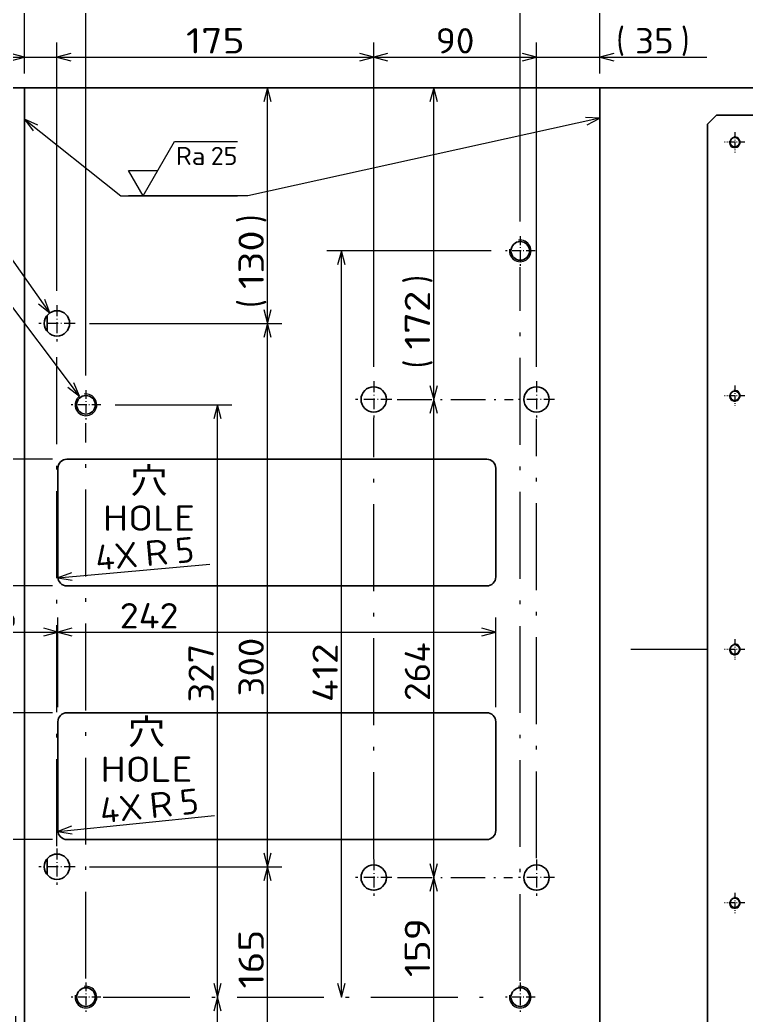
# Model space of a CAD drawing. Extents: x 0 to 1254, y -12 to 833.
# Drawn here: x 192 to 292.3, y 518.2 to 655.6 of the extents above; entities that cross this region are included whole.
import ezdxf
from ezdxf.enums import TextEntityAlignment as Align

# ---------------------------------------------------------------- set-up
doc = ezdxf.new("R2010")
doc.units = 0
doc.linetypes.add('DASHDOT', pattern=[18.5, 12, -3, 0.5, -3])
doc.layers.get('0').update_dxf_attribs({"lineweight": 13})
doc.styles.add('GDT', font='gdt.shx')
doc.styles.get("Standard").update_dxf_attribs({"font": 'isocp.shx'})
doc.dimstyles.get("Standard").update_dxf_attribs({"dimtxt": 2.5, "dimasz": 2.5, "dimexe": 1.25, "dimexo": 0.625, "dimtad": 1, "dimcen": 2.5, "dimadec": 0, "dimazin": 0, "dimtfac": 1, "dimtmove": 0, "dimatfit": 0, "dimfxl": 1, "dimarcsym": 0})

# ---------------------------------------------------------------- blocks, each defined once
blk = doc.blocks.new('*D78')
at = {"color": 7, "lineweight": 13}
for p, q in [((257.054848, 623.696626), (234.384613, 623.696626)), ((236.384613, 520.696626), (236.384613, 623.696626))]:
    blk.add_line(p, q, dxfattribs=at)
for points in [[(236.902252, 621.764775), (236.384613, 623.696626), (235.866974, 621.764775)], [(235.866974, 522.628476), (236.384613, 520.696626), (236.902252, 522.628476)]]:
    blk.add_lwpolyline(points, dxfattribs=at)
at = {"color": 7, "lineweight": 13, "width": 0.854609}
blk.add_text('412', height=3.5, rotation=90, dxfattribs=at).set_placement((235.884613, 561.405695), (235.884613, 569.524481), align=Align.FIT)
blk = doc.blocks.new('*D79')
at = {"color": 214, "lineweight": 13}
for p, q in [((163.100159, 652.758119), (139.784821, 652.758119)), ((200.188416, 603.643666), (163.100159, 652.758119))]:
    blk.add_line(p, q, dxfattribs=at)
blk.add_lwpolyline([(198.611145, 604.873395), (200.188416, 603.643666), (199.437332, 605.497277)], dxfattribs=at)
blk.add_arc((201.092346, 602.446626), 1.5, 127.057884, 203.452269, dxfattribs=at)
for s, width, p, p2 in [('4X', 0.953544, (141.784821, 653.258119), (147.665009, 653.258119)), ('M12', 0.921945, (148.665024, 653.258119), (158.038132, 653.258119))]:
    blk.add_text(s, height=3.5, dxfattribs=dict(at, width=width)).set_placement(p, p2, align=Align.FIT)
at = {"color": 214, "lineweight": 13, "style": 'GDT', "width": 0.52601}
blk.add_text('x', height=3.5, dxfattribs=at).set_placement((159.038147, 653.258119), (160.879181, 653.258119), align=Align.FIT)
blk = doc.blocks.new('*D91')
at = {"color": 7, "lineweight": 13}
blk.add_line((197.223709, 543.57072), (218.869171, 545.762107), dxfattribs=at)
blk.add_lwpolyline([(199.093597, 544.280311), (197.223709, 543.57072), (199.197876, 543.2503)], dxfattribs=at)
for s, rotation, width, p, p2 in [('5', 5.780954, 0.913972, (214.252563, 545.797276), (216.828979, 546.058114)), ('4X', 5.780924, 0.953549, (203.191895, 544.677495), (209.042206, 545.26978)), ('R', 5.780937, 1.078994, (210.037125, 545.370505), (213.257645, 545.696551))]:
    blk.add_text(s, height=3.5, rotation=rotation, dxfattribs=dict(at, width=width)).set_placement(p, p2, align=Align.FIT)
blk = doc.blocks.new('*D92')
at = {"color": 7, "lineweight": 13}
blk.add_line((197.222229, 578.586259), (218.226013, 580.448034), dxfattribs=at)
blk.add_lwpolyline([(199.10083, 579.272446), (197.222229, 578.586259), (199.192245, 578.241213)], dxfattribs=at)
for s, rotation, width, p, p2 in [('R', 5.06544, 1.079002, (209.38974, 580.166749), (212.614105, 580.452556)), ('5', 5.065488, 0.91397, (213.610199, 580.540849), (216.189667, 580.769494)), ('4X', 5.065463, 0.953547, (202.536423, 579.559269), (208.393661, 580.078455))]:
    blk.add_text(s, height=3.5, rotation=rotation, dxfattribs=dict(at, width=width)).set_placement(p, p2, align=Align.FIT)
blk = doc.blocks.new('*D93')
at = {"color": 7, "lineweight": 13}
for p, q in [((162.787949, 662.530961), (140.445969, 662.530961)), ((196.086426, 615.128621), (162.787949, 662.530961))]:
    blk.add_line(p, q, dxfattribs=at)
blk.add_lwpolyline([(194.552383, 616.411878), (196.086426, 615.128621), (195.399536, 617.00697)], dxfattribs=at)
for s, width, p, p2 in [('6X', 0.953544, (142.445984, 663.030961), (148.326172, 663.030961)), ('14', 0.845398, (153.473724, 663.030961), (158.827911, 663.030961))]:
    blk.add_text(s, height=3.5, dxfattribs=dict(at, width=width)).set_placement(p, p2, align=Align.FIT)
blk.add_text('%%c', height=3.5, dxfattribs=at).set_placement((149.326172, 663.030961))
at = {"color": 7, "lineweight": 13, "style": 'GDT', "width": 0.52601}
blk.add_text('x', height=3.5, dxfattribs=at).set_placement((159.827927, 663.030961), (161.668961, 663.030961), align=Align.FIT)
blk = doc.blocks.new('*D104')
at = {"color": 7, "lineweight": 13}
for p, q in [((183.217346, 537.941327), (183.217346, 336.696626)), ((528.217346, 537.946626), (528.217346, 336.696626)), ((183.217346, 338.696626), (528.217346, 338.696626))]:
    blk.add_line(p, q, dxfattribs=at)
for points in [[(185.1492, 339.214265), (183.217346, 338.696626), (185.1492, 338.178987)], [(526.285492, 338.178987), (528.217346, 338.696626), (526.285492, 339.214265)]]:
    blk.add_lwpolyline(points, dxfattribs=at)
at = {"color": 7, "lineweight": 13, "width": 0.848056}
blk.add_text('1380', height=3.5, dxfattribs=at).set_placement((350.275656, 339.196626), (361.159037, 339.196626), align=Align.FIT)
blk = doc.blocks.new('*D106')
at = {"color": 7, "lineweight": 13}
for p, q in [((530.217346, 646.196626), (647.717346, 646.196626)), ((645.717346, 497.446626), (645.717346, 646.196626)), ((194.592346, 497.446626), (647.717346, 497.446626))]:
    blk.add_line(p, q, dxfattribs=at)
for points in [[(646.234985, 644.264771), (645.717346, 646.196626), (645.199707, 644.264771)], [(645.199707, 499.37848), (645.717346, 497.446626), (646.234985, 499.37848)]]:
    blk.add_lwpolyline(points, dxfattribs=at)
at = {"color": 7, "lineweight": 13, "width": 0.854609}
blk.add_text('595', height=3.5, rotation=90, dxfattribs=at).set_placement((645.217346, 567.762233), (645.217346, 575.881019), align=Align.FIT)
blk = doc.blocks.new('*D109')
at = {"color": 7, "lineweight": 13}
for p, q in [((555.217346, 534.946626), (627.717346, 534.946626)), ((625.717346, 497.446626), (625.717346, 534.946626)), ((194.592346, 497.446626), (627.717346, 497.446626))]:
    blk.add_line(p, q, dxfattribs=at)
for points in [[(626.234985, 533.014775), (625.717346, 534.946626), (625.199707, 533.014775)], [(625.199707, 499.37848), (625.717346, 497.446626), (626.234985, 499.37848)]]:
    blk.add_lwpolyline(points, dxfattribs=at)
at = {"color": 7, "lineweight": 13, "width": 0.854609}
blk.add_text('150', height=3.5, rotation=90, dxfattribs=at).set_placement((625.217346, 516.979119), (625.217346, 525.097909), align=Align.FIT)
blk = doc.blocks.new('*D117')
at = {"color": 7, "lineweight": 13}
for p, q in [((183.217346, 537.941327), (183.217346, 346.696626)), ((192.592346, 495.446626), (192.592346, 346.696626)), ((183.217346, 348.696626), (192.592346, 348.696626))]:
    blk.add_line(p, q, dxfattribs=at)
for points in [[(185.1492, 349.214265), (183.217346, 348.696626), (185.1492, 348.178987)], [(190.660492, 348.178987), (192.592346, 348.696626), (190.660492, 349.214265)]]:
    blk.add_lwpolyline(points, dxfattribs=at)
at = {"color": 7, "lineweight": 13, "width": 0.836937}
blk.add_text('37.5', height=3.5, dxfattribs=at).set_placement((183.232452, 349.196626), (192.578247, 349.196626), align=Align.FIT)
blk = doc.blocks.new('*D127')
at = {"color": 7, "lineweight": 13}
for p, q in [((196.467346, 542.446626), (93.717346, 542.446626)), ((95.717346, 497.446626), (95.717346, 542.446626)), ((156.217346, 497.446626), (93.717346, 497.446626))]:
    blk.add_line(p, q, dxfattribs=at)
for points in [[(96.234985, 540.514773), (95.717346, 542.446626), (95.199707, 540.514773)], [(95.199707, 499.37848), (95.717346, 497.446626), (96.234985, 499.37848)]]:
    blk.add_lwpolyline(points, dxfattribs=at)
at = {"color": 7, "lineweight": 13, "width": 0.854609}
blk.add_text('180', height=3.5, rotation=90, dxfattribs=at).set_placement((95.217346, 514.82467), (95.217346, 522.94346), align=Align.FIT)
blk = doc.blocks.new('*D128')
at = {"color": 7, "lineweight": 13}
for p, q in [((196.467346, 559.946626), (93.717346, 559.946626)), ((95.717346, 542.446626), (95.717346, 559.946626)), ((196.467346, 542.446626), (93.717346, 542.446626))]:
    blk.add_line(p, q, dxfattribs=at)
for points in [[(96.234985, 558.014774), (95.717346, 559.946626), (95.199707, 558.014774)], [(95.199707, 544.378478), (95.717346, 542.446626), (96.234985, 544.378478)]]:
    blk.add_lwpolyline(points, dxfattribs=at)
at = {"color": 7, "lineweight": 13, "width": 0.868247}
blk.add_text('70', height=3.5, rotation=90, dxfattribs=at).set_placement((95.217346, 548.51953), (95.217346, 553.873721), align=Align.FIT)
blk = doc.blocks.new('*D129')
at = {"color": 7, "lineweight": 13}
for p, q in [((196.467346, 577.446626), (93.717346, 577.446626)), ((95.717346, 559.946626), (95.717346, 577.446626)), ((196.467346, 559.946626), (93.717346, 559.946626))]:
    blk.add_line(p, q, dxfattribs=at)
for points in [[(96.234985, 575.514774), (95.717346, 577.446626), (95.199707, 575.514774)], [(95.199707, 561.878478), (95.717346, 559.946626), (96.234985, 561.878478)]]:
    blk.add_lwpolyline(points, dxfattribs=at)
at = {"color": 7, "lineweight": 13, "width": 0.868247}
blk.add_text('70', height=3.5, rotation=90, dxfattribs=at).set_placement((95.217346, 566.01953), (95.217346, 571.373721), align=Align.FIT)
blk = doc.blocks.new('*D130')
at = {"color": 7, "lineweight": 13}
for p, q in [((196.467346, 594.946626), (93.717346, 594.946626)), ((95.717346, 577.446626), (95.717346, 594.946626)), ((196.467346, 577.446626), (93.717346, 577.446626))]:
    blk.add_line(p, q, dxfattribs=at)
for points in [[(96.234985, 593.014773), (95.717346, 594.946626), (95.199707, 593.014773)], [(95.199707, 579.378477), (95.717346, 577.446626), (96.234985, 579.378477)]]:
    blk.add_lwpolyline(points, dxfattribs=at)
at = {"color": 7, "lineweight": 13, "width": 0.868247}
blk.add_text('70', height=3.5, rotation=90, dxfattribs=at).set_placement((95.217346, 583.51953), (95.217346, 588.873721), align=Align.FIT)
blk = doc.blocks.new('*D131')
at = {"color": 7, "lineweight": 13}
for p, q in [((181.217346, 646.196626), (93.717346, 646.196626)), ((95.717346, 594.946626), (95.717346, 646.196626)), ((196.467346, 594.946626), (93.717346, 594.946626))]:
    blk.add_line(p, q, dxfattribs=at)
for points in [[(96.234985, 644.264771), (95.717346, 646.196626), (95.199707, 644.264771)], [(95.199707, 596.878478), (95.717346, 594.946626), (96.234985, 596.878478)]]:
    blk.add_lwpolyline(points, dxfattribs=at)
for s, p in [(')', (95.217346, 624.709207)), ('(', (95.217346, 613.012383))]:
    blk.add_text(s, height=3.5, rotation=90.000003, dxfattribs=at).set_placement(p)
at = {"color": 7, "lineweight": 13, "width": 0.854609}
blk.add_text('205', height=3.5, rotation=90, dxfattribs=at).set_placement((95.217346, 615.590417), (95.217346, 623.709207), align=Align.FIT)
blk = doc.blocks.new('*D132')
at = {"color": 7, "lineweight": 13}
for p, q in [((514.967346, 542.446626), (617.717346, 542.446626)), ((615.717346, 497.446626), (615.717346, 542.446626)), ((194.592346, 497.446626), (617.717346, 497.446626))]:
    blk.add_line(p, q, dxfattribs=at)
for points in [[(616.234985, 540.514773), (615.717346, 542.446626), (615.199707, 540.514773)], [(615.199707, 499.37848), (615.717346, 497.446626), (616.234985, 499.37848)]]:
    blk.add_lwpolyline(points, dxfattribs=at)
at = {"color": 7, "lineweight": 13, "width": 0.854609}
blk.add_text('180', height=3.5, rotation=90, dxfattribs=at).set_placement((615.217346, 516.465112), (615.217346, 524.583901), align=Align.FIT)
blk = doc.blocks.new('*D137')
at = {"color": 7, "lineweight": 13}
for p, q in [((197.217346, 560.696626), (197.217346, 573.090149)), ((183.217346, 571.090149), (197.217346, 571.090149))]:
    blk.add_line(p, q, dxfattribs=at)
for points in [[(185.1492, 571.607787), (183.217346, 571.090149), (185.1492, 570.572511)], [(195.285492, 570.572511), (197.217346, 571.090149), (195.285492, 571.607787)]]:
    blk.add_lwpolyline(points, dxfattribs=at)
at = {"color": 7, "lineweight": 13, "width": 0.868247}
blk.add_text('56', height=3.5, dxfattribs=at).set_placement((186.233871, 571.590149), (191.588058, 571.590149), align=Align.FIT)
blk = doc.blocks.new('*D138')
at = {"color": 7, "lineweight": 13}
for p, q in [((197.217346, 560.696626), (197.217346, 573.090149)), ((257.717346, 560.696626), (257.717346, 573.090149)), ((197.217346, 571.090149), (257.717346, 571.090149))]:
    blk.add_line(p, q, dxfattribs=at)
for points in [[(199.1492, 571.607787), (197.217346, 571.090149), (199.1492, 570.572511)], [(255.785492, 570.572511), (257.717346, 571.090149), (255.785492, 571.607787)]]:
    blk.add_lwpolyline(points, dxfattribs=at)
at = {"color": 7, "lineweight": 13, "width": 0.854608}
blk.add_text('242', height=3.5, dxfattribs=at).set_placement((205.759567, 571.590149), (213.878342, 571.590149), align=Align.FIT)
blk = doc.blocks.new('*D142')
at = {"color": 7, "lineweight": 13}
for p, q in [((187.342346, 518.071626), (187.342346, 426.696626)), ((191.342346, 518.071626), (191.342346, 426.696626)), ((187.842346, 428.696626), (205.553421, 428.696626))]:
    blk.add_line(p, q, dxfattribs=at)
at = {"color": 7, "lineweight": 13, "const_width": 0.5}
for points in [[(187.592346, 428.696626, 1), (187.092346, 428.696626)], [(187.092346, 428.696626, 1), (187.592346, 428.696626)]]:
    blk.add_lwpolyline(points, format="xyb", dxfattribs=at)
at = {"color": 7, "lineweight": 13}
blk.add_lwpolyline([(193.2742, 429.214265), (191.342346, 428.696626), (193.2742, 428.178987)], dxfattribs=at)
blk.add_circle((187.342346, 428.696626), 0.5, dxfattribs=at)
for s, width, p, p2 in [('t', 1.09248, (195.378433, 429.196626), (197.199234, 429.196626)), ('16', 0.868247, (198.199234, 429.196626), (203.553421, 429.196626))]:
    blk.add_text(s, height=3.5, dxfattribs=dict(at, width=width)).set_placement(p, p2, align=Align.FIT)
blk = doc.blocks.new('*D145')
at = {"color": 7, "lineweight": 13}
for p, q in [((548.967346, 543.696626), (607.717346, 543.696626)), ((605.717346, 497.446626), (605.717346, 543.696626)), ((194.592346, 497.446626), (607.717346, 497.446626))]:
    blk.add_line(p, q, dxfattribs=at)
for points in [[(606.234985, 541.764773), (605.717346, 543.696626), (605.199707, 541.764773)], [(605.199707, 499.37848), (605.717346, 497.446626), (606.234985, 499.37848)]]:
    blk.add_lwpolyline(points, dxfattribs=at)
at = {"color": 7, "lineweight": 13, "width": 0.854609}
blk.add_text('185', height=3.5, rotation=90, dxfattribs=at).set_placement((605.217346, 516.276238), (605.217346, 524.395028), align=Align.FIT)
blk = doc.blocks.new('*D260')
at = {"color": 7, "lineweight": 13}
blk.add_line((219.259583, 497.446626), (219.259583, 520.696626), dxfattribs=at)
for points in [[(219.777222, 518.764775), (219.259583, 520.696626), (218.741943, 518.764775)], [(218.741943, 499.37848), (219.259583, 497.446626), (219.777222, 499.37848)]]:
    blk.add_lwpolyline(points, dxfattribs=at)
at = {"color": 7, "lineweight": 13, "width": 0.868247}
blk.add_text('93', height=3.5, rotation=90, dxfattribs=at).set_placement((218.759583, 499.965043), (218.759583, 505.31923), align=Align.FIT)
blk = doc.blocks.new('*D261')
at = {"color": 7, "lineweight": 13}
for p, q in [((205.129852, 602.446626), (221.259583, 602.446626)), ((219.259583, 520.696626), (219.259583, 602.446626))]:
    blk.add_line(p, q, dxfattribs=at)
for points in [[(219.777222, 600.514773), (219.259583, 602.446626), (218.741943, 600.514773)], [(218.741943, 522.628476), (219.259583, 520.696626), (219.777222, 522.628476)]]:
    blk.add_lwpolyline(points, dxfattribs=at)
at = {"color": 7, "lineweight": 13, "width": 0.854609}
blk.add_text('327', height=3.5, rotation=90, dxfattribs=at).set_placement((218.759583, 561.350245), (218.759583, 569.469031), align=Align.FIT)
blk = doc.blocks.new('*D262')
at = {"color": 7, "lineweight": 13}
for p, q in [((201.092346, 606.484124), (201.092346, 665.349122)), ((261.092346, 627.734124), (261.092346, 665.349122)), ((201.092346, 663.349122), (261.092346, 663.349122))]:
    blk.add_line(p, q, dxfattribs=at)
for points in [[(203.0242, 663.866761), (201.092346, 663.349122), (203.0242, 662.831483)], [(259.160492, 662.831483), (261.092346, 663.349122), (259.160492, 663.866761)]]:
    blk.add_lwpolyline(points, dxfattribs=at)
at = {"color": 7, "lineweight": 13, "width": 0.854609}
blk.add_text('240', height=3.5, dxfattribs=at).set_placement((227.032959, 663.849122), (235.151741, 663.849122), align=Align.FIT)
blk = doc.blocks.new('*D263')
at = {"color": 7, "lineweight": 13}
for p, q in [((192.592346, 648.196626), (192.592346, 665.349122)), ((201.092346, 606.484124), (201.092346, 665.349122)), ((192.592346, 663.349122), (201.092346, 663.349122))]:
    blk.add_line(p, q, dxfattribs=at)
for points in [[(194.5242, 663.866761), (192.592346, 663.349122), (194.5242, 662.831483)], [(199.160492, 662.831483), (201.092346, 663.349122), (199.160492, 663.866761)]]:
    blk.add_lwpolyline(points, dxfattribs=at)
at = {"color": 7, "lineweight": 13, "width": 0.845398}
blk.add_text('34', height=3.5, dxfattribs=at).set_placement((194.165253, 663.849122), (199.51944, 663.849122), align=Align.FIT)
blk = doc.blocks.new('*D264')
at = {"color": 7, "lineweight": 13}
for p, q in [((261.092346, 627.734124), (261.092346, 665.349122)), ((272.092346, 648.196626), (272.092346, 665.349122)), ((261.092346, 663.349122), (272.092346, 663.349122))]:
    blk.add_line(p, q, dxfattribs=at)
for points in [[(263.0242, 663.866761), (261.092346, 663.349122), (263.0242, 662.831483)], [(270.160492, 662.831483), (272.092346, 663.349122), (270.160492, 663.866761)]]:
    blk.add_lwpolyline(points, dxfattribs=at)
for s, p in [('(', (261.312622, 663.849122)), (')', (270.244843, 663.849122))]:
    blk.add_text(s, height=3.5, dxfattribs=at).set_placement(p)
at = {"color": 7, "lineweight": 13, "width": 0.845398}
blk.add_text('44', height=3.5, dxfattribs=at).set_placement((263.890656, 663.849122), (269.244843, 663.849122), align=Align.FIT)
blk = doc.blocks.new('*D279')
at = {"color": 7, "lineweight": 13}
for p, q in [((201.592346, 613.696626), (228.166245, 613.696626)), ((226.166245, 538.696626), (226.166245, 613.696626)), ((201.592346, 538.696626), (228.166245, 538.696626))]:
    blk.add_line(p, q, dxfattribs=at)
for points in [[(226.683884, 611.764775), (226.166245, 613.696626), (225.648605, 611.764775)], [(225.648605, 540.628478), (226.166245, 538.696626), (226.683884, 540.628478)]]:
    blk.add_lwpolyline(points, dxfattribs=at)
at = {"color": 7, "lineweight": 13, "width": 0.854609}
blk.add_text('300', height=3.5, rotation=90, dxfattribs=at).set_placement((225.666245, 562.189784), (225.666245, 570.30857), align=Align.FIT)
blk = doc.blocks.new('*D280')
at = {"color": 7, "lineweight": 13}
for p, q in [((226.166245, 613.696626), (226.166245, 646.196626)), ((201.592346, 613.696626), (228.166245, 613.696626))]:
    blk.add_line(p, q, dxfattribs=at)
for points in [[(226.683884, 644.264771), (226.166245, 646.196626), (225.648605, 644.264771)], [(225.648605, 615.628476), (226.166245, 613.696626), (226.683884, 615.628476)]]:
    blk.add_lwpolyline(points, dxfattribs=at)
for s, p in [(')', (225.666245, 627.543008)), ('(', (225.666245, 615.846185))]:
    blk.add_text(s, height=3.5, rotation=90.000003, dxfattribs=at).set_placement(p)
at = {"color": 7, "lineweight": 13, "width": 0.854609}
blk.add_text('130', height=3.5, rotation=90, dxfattribs=at).set_placement((225.666245, 618.424218), (225.666245, 626.543008), align=Align.FIT)
blk = doc.blocks.new('*D281')
at = {"color": 7, "lineweight": 13}
for p, q in [((201.592346, 538.696626), (228.166245, 538.696626)), ((226.166245, 497.446626), (226.166245, 538.696626))]:
    blk.add_line(p, q, dxfattribs=at)
for points in [[(226.683884, 536.764773), (226.166245, 538.696626), (225.648605, 536.764773)], [(225.648605, 499.37848), (226.166245, 497.446626), (226.683884, 499.37848)]]:
    blk.add_lwpolyline(points, dxfattribs=at)
at = {"color": 7, "lineweight": 13, "width": 0.854609}
blk.add_text('165', height=3.5, rotation=90, dxfattribs=at).set_placement((225.666245, 521.882836), (225.666245, 530.001626), align=Align.FIT)
blk = doc.blocks.new('*D282')
at = {"color": 7, "lineweight": 13}
blk.add_line((249.132935, 537.196626), (249.132935, 603.196626), dxfattribs=at)
for points in [[(249.650574, 601.264775), (249.132935, 603.196626), (248.615295, 601.264775)], [(248.615295, 539.128478), (249.132935, 537.196626), (249.650574, 539.128478)]]:
    blk.add_lwpolyline(points, dxfattribs=at)
at = {"color": 7, "lineweight": 13, "width": 0.839874}
blk.add_text('264', height=3.5, rotation=90, dxfattribs=at).set_placement((248.632935, 561.555812), (248.632935, 569.674598), align=Align.FIT)
blk = doc.blocks.new('*D283')
at = {"color": 7, "lineweight": 13}
blk.add_line((249.132935, 497.446626), (249.132935, 537.196626), dxfattribs=at)
for points in [[(249.650574, 535.264775), (249.132935, 537.196626), (248.615295, 535.264775)], [(248.615295, 499.37848), (249.132935, 497.446626), (249.650574, 499.37848)]]:
    blk.add_lwpolyline(points, dxfattribs=at)
at = {"color": 7, "lineweight": 13, "width": 0.86987}
blk.add_text('159', height=3.5, rotation=90, dxfattribs=at).set_placement((248.632935, 523.463342), (248.632935, 531.582131), align=Align.FIT)
blk = doc.blocks.new('*D284')
at = {"color": 7, "lineweight": 13}
blk.add_line((249.132935, 603.196626), (249.132935, 646.196626), dxfattribs=at)
for points in [[(249.650574, 644.264771), (249.132935, 646.196626), (248.615295, 644.264771)], [(248.615295, 605.128476), (249.132935, 603.196626), (249.650574, 605.128476)]]:
    blk.add_lwpolyline(points, dxfattribs=at)
for s, p in [(')', (248.632935, 619.19938)), ('(', (248.632935, 607.502557))]:
    blk.add_text(s, height=3.5, rotation=90.000003, dxfattribs=at).set_placement(p)
at = {"color": 7, "lineweight": 13, "width": 0.854609}
blk.add_text('172', height=3.5, rotation=90, dxfattribs=at).set_placement((248.632935, 610.08059), (248.632935, 618.19938), align=Align.FIT)
blk = doc.blocks.new('*D285')
at = {"color": 7, "lineweight": 13}
for p, q in [((240.842346, 607.696626), (240.842346, 652.449464)), ((263.342346, 607.696626), (263.342346, 652.449464)), ((240.842346, 650.449464), (263.342346, 650.449464))]:
    blk.add_line(p, q, dxfattribs=at)
for points in [[(242.7742, 650.967103), (240.842346, 650.449464), (242.7742, 649.931825)], [(261.410492, 649.931825), (263.342346, 650.449464), (261.410492, 650.967103)]]:
    blk.add_lwpolyline(points, dxfattribs=at)
at = {"color": 7, "lineweight": 13, "width": 0.868247}
blk.add_text('90', height=3.5, dxfattribs=at).set_placement((249.415253, 650.949464), (254.76944, 650.949464), align=Align.FIT)
blk = doc.blocks.new('*D286')
at = {"color": 7, "lineweight": 13}
for p, q in [((197.092346, 618.196626), (197.092346, 652.449464)), ((240.842346, 607.696626), (240.842346, 652.449464)), ((197.092346, 650.449464), (240.842346, 650.449464))]:
    blk.add_line(p, q, dxfattribs=at)
for points in [[(199.0242, 650.967103), (197.092346, 650.449464), (199.0242, 649.931825)], [(238.910492, 649.931825), (240.842346, 650.449464), (238.910492, 650.967103)]]:
    blk.add_lwpolyline(points, dxfattribs=at)
at = {"color": 7, "lineweight": 13, "width": 0.854608}
blk.add_text('175', height=3.5, dxfattribs=at).set_placement((214.907959, 650.949464), (223.026733, 650.949464), align=Align.FIT)
blk = doc.blocks.new('*D287')
at = {"color": 7, "lineweight": 13}
for p, q in [((263.342346, 607.696626), (263.342346, 652.449464)), ((272.092346, 648.196626), (272.092346, 652.449464)), ((258.342346, 650.449464), (286.87851, 650.449464))]:
    blk.add_line(p, q, dxfattribs=at)
for points in [[(261.410492, 649.931825), (263.342346, 650.449464), (261.410492, 650.967103)], [(274.0242, 650.967103), (272.092346, 650.449464), (274.0242, 649.931825)]]:
    blk.add_lwpolyline(points, dxfattribs=at)
for s, p in [('(', (274.368256, 650.949464)), (')', (283.300476, 650.949464))]:
    blk.add_text(s, height=3.5, dxfattribs=at).set_placement(p)
at = {"color": 7, "lineweight": 13, "width": 0.868247}
blk.add_text('35', height=3.5, dxfattribs=at).set_placement((276.946289, 650.949464), (282.300476, 650.949464), align=Align.FIT)
blk = doc.blocks.new('*D288')
at = {"color": 7, "lineweight": 13}
for p, q in [((192.592346, 648.196626), (192.592346, 652.449464)), ((197.092346, 618.196626), (197.092346, 652.449464)), ((182.888458, 650.449464), (202.092346, 650.449464))]:
    blk.add_line(p, q, dxfattribs=at)
for points in [[(190.660492, 649.931825), (192.592346, 650.449464), (190.660492, 650.967103)], [(199.0242, 650.967103), (197.092346, 650.449464), (199.0242, 649.931825)]]:
    blk.add_lwpolyline(points, dxfattribs=at)
at = {"color": 7, "lineweight": 13, "width": 0.868247}
blk.add_text('18', height=3.5, dxfattribs=at).set_placement((184.888458, 650.949464), (190.242645, 650.949464), align=Align.FIT)

msp = doc.modelspace()

# ---------------------------------------------------------------- linework, layer by layer
at = {"color": 7, "lineweight": 25}
for p, q in [((183.2173, 646.1966), (192.5923, 646.1966)), ((183.2173, 646.1966), (528.2173, 646.1966)), ((272.0923, 646.1966), (192.5923, 646.1966)), ((192.5923, 646.1966), (192.5923, 497.4466)), ((272.0923, 497.4466), (272.0923, 646.1966)), ((272.0923, 646.1966), (439.3423, 646.1966)), ((288.2173, 642.4466), (286.9673, 641.1966)), ((423.2173, 642.4466), (288.2173, 642.4466)), ((286.9673, 641.1966), (286.9673, 496.1966)), ((195.7173, 612.6144), (195.7173, 614.7792)), ((198.4673, 594.9466), (256.4673, 594.9466)), ((197.2173, 578.6966), (197.2173, 593.6966)), ((257.7173, 593.6966), (257.7173, 578.6966)), ((256.4673, 577.4466), (198.4673, 577.4466)), ((198.4673, 559.9466), (256.4673, 559.9466)), ((197.2173, 543.6966), (197.2173, 558.6966)), ((257.7173, 558.6966), (257.7173, 543.6966)), ((256.4673, 542.4466), (198.4673, 542.4466)), ((195.7173, 537.6144), (195.7173, 539.7792))]:
    msp.add_line(p, q, dxfattribs=at)
at = {"color": 7, "lineweight": 13}
for p, q in [((209.0107, 631.3088), (213.3409, 638.8088)), ((213.3409, 638.8088), (222.0353, 638.8088)), ((209.0107, 631.3088), (206.99, 634.8088)), ((206.99, 634.8088), (211.0315, 634.8088))]:
    msp.add_line(p, q, dxfattribs=at)
at = {"color": 7, "linetype": 'DASHDOT', "lineweight": 13, "ltscale": 0.07}
for p, q in [((290.7173, 640.0966), (290.7173, 637.2966)), ((292.1173, 638.6966), (289.3173, 638.6966)), ((290.7173, 605.0966), (290.7173, 602.2966)), ((292.1173, 603.6966), (289.3173, 603.6966)), ((290.7173, 570.0966), (290.7173, 567.2966)), ((292.1173, 568.6966), (289.3173, 568.6966)), ((290.7173, 535.0966), (290.7173, 532.2966)), ((292.1173, 533.6966), (289.3173, 533.6966))]:
    msp.add_line(p, q, dxfattribs=at)
at = {"color": 7, "linetype": 'DASHDOT', "lineweight": 13, "ltscale": 0.101875}
for p, q in [((261.0923, 625.7341), (261.0923, 621.6591)), ((263.1298, 623.6966), (259.0548, 623.6966)), ((201.0923, 604.4841), (201.0923, 600.4091)), ((203.1299, 602.4466), (199.0548, 602.4466)), ((201.0923, 522.7341), (201.0923, 518.6591)), ((261.0923, 522.7341), (261.0923, 518.6591)), ((203.1299, 520.6966), (199.0548, 520.6966)), ((263.1298, 520.6966), (259.0548, 520.6966))]:
    msp.add_line(p, q, dxfattribs=at)
at = {"color": 7, "linetype": 'DASHDOT', "lineweight": 13}
for p, q in [((261.0923, 522.9194), (261.0923, 621.4739)), ((197.0923, 541.5176), (197.0923, 610.8756)), ((240.8423, 539.7318), (240.8423, 600.6614)), ((263.3423, 539.8595), (263.3423, 600.5337)), ((201.0923, 523.2444), (201.0923, 599.8988)), ((435.0583, 568.6966), (276.3764, 568.6966)), ((203.4665, 520.6966), (258.7182, 520.6966))]:
    msp.add_line(p, q, dxfattribs=at)
at = {"color": 7, "linetype": 'DASHDOT', "lineweight": 13, "ltscale": 0.125}
for p, q in [((197.0923, 616.1966), (197.0923, 611.1966)), ((199.5923, 613.6966), (194.5923, 613.6966)), ((240.8423, 605.6966), (240.8423, 600.6966)), ((263.3423, 605.6966), (263.3423, 600.6966)), ((243.3423, 603.1966), (238.3423, 603.1966)), ((265.8423, 603.1966), (260.8423, 603.1966)), ((197.0923, 541.1966), (197.0923, 536.1966)), ((199.5923, 538.6966), (194.5923, 538.6966)), ((240.8423, 539.6966), (240.8423, 534.6966)), ((263.3423, 539.6966), (263.3423, 534.6966)), ((243.3423, 537.1966), (238.3423, 537.1966)), ((265.8423, 537.1966), (260.8423, 537.1966))]:
    msp.add_line(p, q, dxfattribs=at)
at = {"color": 7, "linetype": 'DASHDOT', "lineweight": 13, "ltscale": 0.400519}
msp.add_line((244.082, 603.1966), (260.1027, 603.1966), dxfattribs=at)
at = {"color": 7, "linetype": 'DASHDOT', "lineweight": 13, "ltscale": 0.397026}
msp.add_line((244.1518, 537.1966), (260.0329, 537.1966), dxfattribs=at)
at = {"color": 7, "lineweight": 13}
for points in [[(192.5923, 641.8648), (205.9059, 631.3088), (222.0353, 631.3088)], [(194.4277, 641.0702), (192.5923, 641.8648), (193.7845, 640.259)], [(272.0923, 642.0046), (223.4512, 631.3088), (206.99, 631.3088)], [(270.3167, 641.0841), (272.0923, 642.0046), (270.0944, 642.0952)]]:
    msp.add_lwpolyline(points, dxfattribs=at)
at = {"color": 7, "lineweight": 25}
for centre, radius in [((290.7173, 638.6966), 0.65), ((261.0923, 623.6966), 1.2875), ((197.0923, 613.6966), 1.75), ((240.8423, 603.1966), 1.75), ((263.3423, 603.1966), 1.75), ((201.0923, 602.4466), 1.2875), ((290.7173, 603.6966), 0.65), ((290.7173, 568.6966), 0.65), ((197.0923, 538.6966), 1.75), ((240.8423, 537.1966), 1.75), ((263.3423, 537.1966), 1.75), ((290.7173, 533.6966), 0.65), ((201.0923, 520.6966), 1.2875), ((261.0923, 520.6966), 1.2875)]:
    msp.add_circle(centre, radius, dxfattribs=at)
at = {"color": 7, "lineweight": 13}
for centre, radius in [((290.7173, 638.6966), 0.75), ((261.0923, 623.6966), 1.5), ((290.7173, 603.6966), 0.75), ((201.0923, 602.4466), 1.5), ((290.7173, 568.6966), 0.75), ((290.7173, 533.6966), 0.75), ((201.0923, 520.6966), 1.5), ((261.0923, 520.6966), 1.5)]:
    msp.add_arc(centre, radius, 169.999993, 100.000014, dxfattribs=at)
at = {"color": 7, "lineweight": 25}
for centre, start, end in [((198.4673, 593.6966), 90, 180), ((256.4673, 593.6966), 0, 90), ((198.4673, 578.6966), 180, 270), ((256.4673, 578.6966), 270, 0), ((198.4673, 558.6966), 90, 180), ((256.4673, 558.6966), 0, 90), ((198.4673, 543.6966), 180, 270), ((256.4673, 543.6966), 270, 0)]:
    msp.add_arc(centre, 1.25, start, end, dxfattribs=at)

# ---------------------------------------------------------------- texts
at = {"color": 7, "lineweight": 13}
for s, height, width, p, p2 in [('Ra', 2.5, 0.950868, (213.5107, 635.5588), (217.5859, 635.5588)), ('25', 2.5, 0.839868, (218.3359, 635.5588), (222.0353, 635.5588)), ('穴', 3.5, 2.071674, (207.2086, 590.2462), (212.3878, 590.2462)), ('HOLE', 3.5, 0.977323, (203.4456, 585.067), (216.1508, 585.067)), ('穴', 3.5, 2.071674, (206.8671, 555.5816), (212.0463, 555.5816)), ('HOLE', 3.5, 0.977323, (203.1041, 550.4024), (215.8093, 550.4024))]:
    msp.add_text(s, height=height, dxfattribs=dict(at, width=width)).set_placement(p, p2, align=Align.FIT)

# ---------------------------------------------------------------- dimensions: what is measured, and where the dimension line sits
at = {"lineweight": 0}
for p1, p2, text, picture, middle in [((198.0983, 612.2646), (196.0864, 615.1286), '6X<>↧', '*D93', (158.1841, 669.0847)), ((201.9963, 601.2496), (200.1884, 603.6437), '4XM12<DEPTH>', '*D79', (157.7445, 659.8504))]:
    dim = msp.add_diameter_dim_2p(p1=p1, p2=p2, text=text, dimstyle='STANDARD', override={"dimlfac": 4}, dxfattribs=at)
    dim.commit()
    dim.dimension.update_dxf_attribs({"geometry": picture, "text_midpoint": middle, "dimtype": 163})
for base, p1, p2, angle, text, picture, middle, dimtype in [((261.0923, 663.3491), (272.0923, 646.1966), (261.0923, 625.7341), 180, '(<>)', '*D264', (266.5677, 663.3491), 160), ((263.3423, 650.4495), (272.0923, 646.1966), (263.3423, 605.6966), 180, '(<>)', '*D287', (279.6234, 650.4495), 160), ((95.7173, 594.9466), (183.2173, 646.1966), (198.4673, 594.9466), 270, '(<>)', '*D131', (95.7173, 619.6498), 160), ((226.1662, 613.6966), (223.6662, 646.1966), (199.5923, 613.6966), 270, '(<>)', '*D280', (226.1662, 622.4836), 160), ((249.1329, 603.1966), (246.6329, 646.1966), (244.082, 603.1966), 270, '(<>)', '*D284', (249.1329, 614.14), 160), ((187.3423, 428.6966), (191.3423, 520.0716), (187.3423, 520.0716), 180, 't<>', '*D142', (199.4659, 428.6966), 161)]:
    dim = msp.add_linear_dim(base=base, p1=p1, p2=p2, angle=angle, text=text, dimstyle='STANDARD', override={"dimlfac": 4}, dxfattribs=at)
    dim.commit()
    dim.dimension.update_dxf_attribs({"geometry": picture, "text_midpoint": middle, "dimtype": dimtype})
for base, p1, p2, picture, middle in [((201.0923, 663.3491), (192.5923, 646.1966), (201.0923, 604.4841), '*D263', (196.8423, 663.3491)), ((197.0923, 650.4495), (192.5923, 646.1966), (197.0923, 616.1966), '*D288', (187.5656, 650.4495)), ((240.8423, 650.4495), (197.0923, 616.1966), (240.8423, 605.6966), '*D286', (218.9673, 650.4495)), ((197.2173, 571.0901), (183.2173, 568.5901), (197.2173, 558.6966), '*D137', (188.911, 571.0901))]:
    dim = msp.add_linear_dim(base=base, p1=p1, p2=p2, dimstyle='STANDARD', override={"dimlfac": 4}, dxfattribs=at)
    dim.commit()
    dim.dimension.update_dxf_attribs({"geometry": picture, "text_midpoint": middle, "dimtype": 160})
for base, p1, p2, angle, picture, middle, dimtype in [((201.0923, 663.3491), (261.0923, 625.7341), (201.0923, 604.4841), 180, '*D262', (231.0923, 663.3491), 160), ((263.3423, 650.4495), (240.8423, 605.6966), (263.3423, 605.6966), 0, '*D285', (252.0923, 650.4495), 161), ((645.7173, 497.4466), (528.2173, 646.1966), (192.5923, 497.4466), 270, '*D106', (645.7173, 571.8216), 160), ((236.3846, 520.6966), (259.0548, 623.6966), (258.7182, 520.6966), 270, '*D78', (236.3846, 565.4651), 160), ((226.1662, 613.6966), (199.5923, 538.6966), (199.5923, 613.6966), 90, '*D279', (226.1662, 566.2492), 161), ((249.1329, 603.1966), (244.1518, 537.1966), (244.082, 603.1966), 90, '*D282', (249.1329, 565.6152), 160), ((219.2596, 520.6966), (203.1298, 602.4466), (203.4665, 520.6966), 270, '*D261', (219.2596, 565.4096), 160), ((95.7173, 577.4466), (198.4673, 594.9466), (198.4673, 577.4466), 270, '*D130', (95.7173, 586.1966), 161), ((95.7173, 559.9466), (198.4673, 577.4466), (198.4673, 559.9466), 270, '*D129', (95.7173, 568.6966), 161), ((257.7173, 571.0901), (197.2173, 558.6966), (257.7173, 558.6966), 0, '*D138', (209.819, 571.0901), 161), ((95.7173, 542.4466), (198.4673, 559.9466), (198.4673, 542.4466), 270, '*D128', (95.7173, 551.1966), 161), ((605.7173, 497.4466), (546.9673, 543.6966), (192.5923, 497.4466), 270, '*D145', (605.7173, 520.3356), 160), ((95.7173, 497.4466), (198.4673, 542.4466), (158.2173, 497.4466), 270, '*D127', (95.7173, 518.8841), 160), ((615.7173, 497.4466), (512.9673, 542.4466), (192.5923, 497.4466), 270, '*D132', (615.7173, 520.5245), 160), ((183.2173, 338.6966), (528.2173, 539.9466), (183.2173, 539.9413), 180, '*D104', (355.7173, 338.6966), 160), ((183.2173, 348.6966), (192.5923, 497.4466), (183.2173, 539.9413), 180, '*D117', (187.9053, 348.6966), 160), ((226.1662, 538.6966), (223.6662, 497.4466), (199.5923, 538.6966), 90, '*D281', (226.1662, 525.9422), 160), ((249.1329, 537.1966), (251.6329, 497.4466), (244.1518, 537.1966), 90, '*D283', (249.1329, 527.5227), 160), ((625.7173, 497.4466), (553.2173, 534.9466), (192.5923, 497.4466), 270, '*D109', (625.7173, 521.0385), 160), ((219.2596, 520.6966), (216.7596, 497.4466), (203.4665, 520.6966), 90, '*D260', (219.2596, 502.6421), 160)]:
    dim = msp.add_linear_dim(base=base, p1=p1, p2=p2, angle=angle, dimstyle='STANDARD', override={"dimlfac": 4}, dxfattribs=at)
    dim.commit()
    dim.dimension.update_dxf_attribs({"geometry": picture, "text_midpoint": middle, "dimtype": dimtype})
for center, mpoint, picture, middle in [((198.4673, 578.6966), (197.2222, 578.5863), '*D92', (209.4072, 579.6663)), ((198.4673, 543.6966), (197.2237, 543.5707), '*D91', (210.0608, 544.8703))]:
    dim = msp.add_radius_dim(center=center, mpoint=mpoint, text='4X<>', dimstyle='STANDARD', override={"dimlfac": 4}, dxfattribs=at)
    dim.commit()
    dim.dimension.update_dxf_attribs({"geometry": picture, "text_midpoint": middle, "dimtype": 164})

doc.saveas('drawing.dxf')
